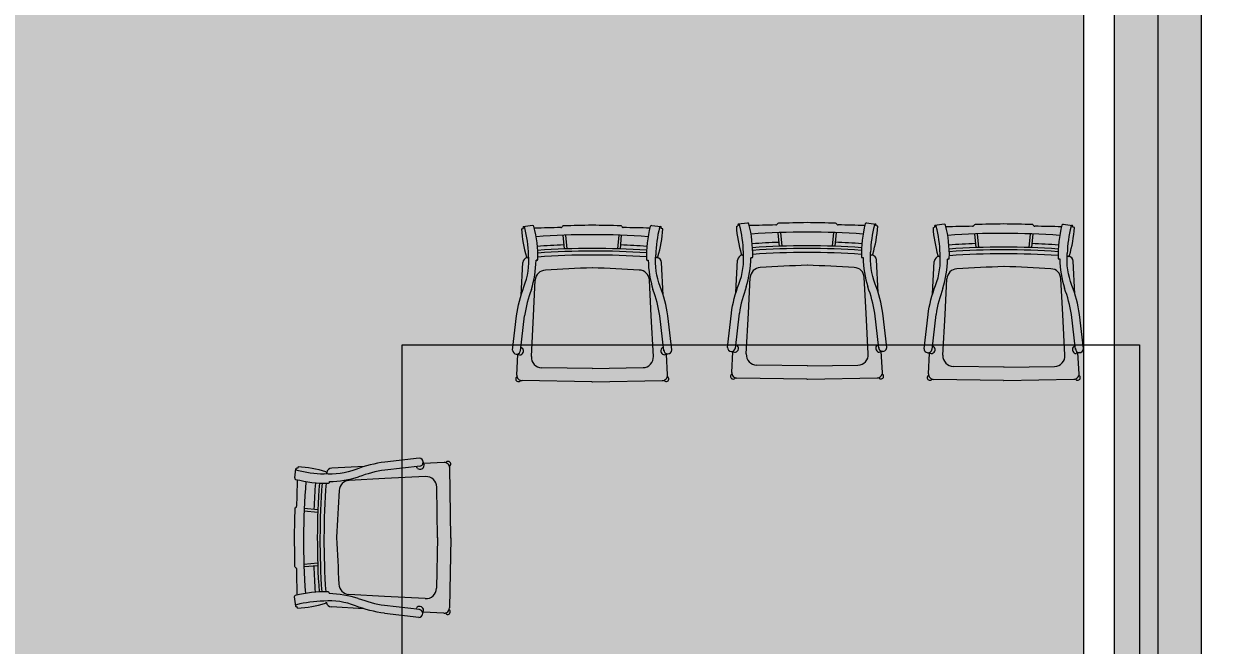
# Model space of a CAD drawing. Header units: millimetres. Extents: x 475206255 to 476720147, y 4620882299 to 4621447368.
# Drawn here: x 475258332 to 475261063, y 4621098244 to 4621099669 of the extents above; entities that cross this region are included whole.
import ezdxf

# ---------------------------------------------------------------- set-up
doc = ezdxf.new("R2010")
doc.units = ezdxf.units.MM
doc.header["$MEASUREMENT"] = 0
for name, color, linetype, lineweight in [('2D Drafting - General_Pen_No__250_Pen_No__7_Pen_No__250', 7, 'Continuous', 0), ('2D Drafting - General_Pen_No__250_Pen_No__7_Pen_No__7', 7, 'Continuous', 0), ('G-Anno-Nplt_Pen_No__151', 151, 'Continuous', 0), ('G-Anno-Nplt_Pen_No__4', 7, 'Continuous', 0), ('New_0_Pen_No__7', 7, 'Continuous', 0), ('zoma_Pen_No__142', 142, 'Continuous', 0), ('zoma_Pen_No__5_Pen_No__5', 5, 'Continuous', 0)]:
    doc.layers.add(name, color=color, linetype=linetype, lineweight=lineweight)
doc.layers.add('zoma', color=7, linetype='Continuous')
doc.styles.add('GENERATED_STYLE_2', font='arial.ttf')
doc.dimstyles.new('GENERATED_STYLE__3', dxfattribs={"dimtxt": 200, "dimasz": 64.421331, "dimexe": 0.18, "dimexo": 3, "dimgap": 0, "dimtad": 1, "dimtih": 1, "dimtoh": 1, "dimlfac": 0.001, "dimzin": 0, "dimdsep": 46, "dimtxsty": 'GENERATED_STYLE_2', "dimblk": 'ARROWHEAD_2', "dimblk1": 'ARROWHEAD_2', "dimblk2": 'ARROWHEAD_2', "dimcen": 0.09, "dimclrd": 142, "dimclre": 142, "dimclrt": 142, "dimadec": 0, "dimazin": 0, "dimtfac": 1, "dimtdec": 4, "dimtmove": 0, "dimatfit": 3, "dimfxl": 1, "dimtolj": 1, "dimtzin": 0, "dimarcsym": 0})
doc.dimstyles.new('GENERATED_STYLE__9', dxfattribs={"dimtxt": 200, "dimasz": 64.421331, "dimexe": 0.18, "dimexo": 3, "dimgap": 0, "dimtad": 1, "dimlfac": 0.001, "dimzin": 0, "dimdsep": 46, "dimtxsty": 'GENERATED_STYLE_2', "dimblk": 'ARROWHEAD_2', "dimblk1": 'ARROWHEAD_2', "dimblk2": 'ARROWHEAD_2', "dimcen": 0.09, "dimclrd": 142, "dimclre": 142, "dimclrt": 142, "dimadec": 0, "dimazin": 0, "dimtfac": 1, "dimtdec": 4, "dimtmove": 0, "dimatfit": 3, "dimfxl": 1, "dimtolj": 1, "dimtzin": 0, "dimarcsym": 0})

# ---------------------------------------------------------------- blocks, each defined once
blk = doc.blocks.new('*D203', base_point=(475826095.8, 4621095193.2))
at = {"layer": 'zoma_Pen_No__142', "color": 142, "linetype": 'Continuous', "lineweight": 0, "transparency": 16777216}
for p, q in [((475299428.3, 4621110216.4), (475299428.3, 4621110257.9)), ((475299470.7, 4621110192), (475299386, 4621110240.9)), ((475299491.9, 4621110216.4), (475299364.8, 4621110216.4)), ((475299428.3, 4621095016.4), (475299428.3, 4621110216.4)), ((475299386, 4621095040.9), (475299470.7, 4621094992)), ((475299491.9, 4621095016.4), (475299364.8, 4621095016.4)), ((475299428.3, 4621094975), (475299428.3, 4621095016.4))]:
    blk.add_line(p, q, dxfattribs=at)
at = {"layer": 'zoma_Pen_No__142', "color": 142, "lineweight": 0, "transparency": 16777216, "insert": (475299388.3, 4621102273.2), "char_height": 200, "attachment_point": 7, "rotation": 90, "style": 'GENERATED_STYLE_2'}
blk.add_mtext('\\A1;{\\pql;\\fArial|b0|i0|c204|p0;\\W1.000000;15.20}', dxfattribs=at)
blk = doc.blocks.new('ARROWHEAD_2')
at = {"color": 0, "linetype": 'Continuous', "lineweight": 0}
for p, q in [((-0.378, -0.655), (0.378, 0.655)), ((0, 0), (-1, 0))]:
    blk.add_line(p, q, dxfattribs=at)
blk = doc.blocks.new('*D205', base_point=(475826095.8, 4621095193.2))
at = {"layer": 'zoma_Pen_No__142', "color": 142, "linetype": 'Continuous', "lineweight": 0, "transparency": 16777216}
for p, q in [((475298596.8, 4621098940.9), (475298681.6, 4621098892)), ((475298702.8, 4621098916.4), (475298575.6, 4621098916.4)), ((475298639.2, 4621095416.4), (475298639.2, 4621098916.4)), ((475298596.8, 4621095440.9), (475298681.6, 4621095392)), ((475298702.8, 4621095416.4), (475298575.6, 4621095416.4))]:
    blk.add_line(p, q, dxfattribs=at)
at = {"layer": 'zoma_Pen_No__142', "color": 142, "lineweight": 0, "transparency": 16777216, "insert": (475298599.2, 4621096899.5), "char_height": 200, "attachment_point": 7, "rotation": 90, "style": 'GENERATED_STYLE_2'}
blk.add_mtext('\\A1;{\\pql;\\fArial|b0|i0|c204|p0;\\W1.000000;3.50}', dxfattribs=at)
blk = doc.blocks.new('*D206', base_point=(475826095.8, 4621095193.2))
at = {"layer": 'zoma_Pen_No__142', "color": 142, "linetype": 'Continuous', "lineweight": 0, "transparency": 16777216}
for p, q in [((475298596.8, 4621099840.9), (475298681.6, 4621099792)), ((475298702.8, 4621099816.4), (475298575.6, 4621099816.4)), ((475298639.2, 4621098916.4), (475298639.2, 4621099816.4)), ((475298596.8, 4621098940.9), (475298681.6, 4621098892)), ((475298702.8, 4621098916.4), (475298575.6, 4621098916.4))]:
    blk.add_line(p, q, dxfattribs=at)
at = {"layer": 'zoma_Pen_No__142', "color": 142, "lineweight": 0, "transparency": 16777216, "insert": (475298599.2, 4621099099.5), "char_height": 200, "attachment_point": 7, "rotation": 90, "style": 'GENERATED_STYLE_2'}
blk.add_mtext('\\A1;{\\pql;\\fArial|b0|i0|c204|p0;\\W1.000000;0.90}', dxfattribs=at)
blk = doc.blocks.new('*D1282', base_point=(475826095.8, 4621095193.2))
at = {"layer": 'zoma_Pen_No__142', "color": 142, "linetype": 'Continuous', "lineweight": 0, "transparency": 16777216}
for p, q in [((475254619.4, 4621111169.1), (475254619.4, 4621111296.2)), ((475260719.4, 4621111169.1), (475260719.4, 4621111296.2)), ((475254643.8, 4621111275), (475254594.9, 4621111190.3)), ((475260743.9, 4621111275), (475260695, 4621111190.3)), ((475254619.4, 4621111232.6), (475260719.4, 4621111232.6))]:
    blk.add_line(p, q, dxfattribs=at)
at = {"layer": 'zoma_Pen_No__142', "color": 142, "lineweight": 0, "transparency": 16777216, "char_height": 200, "attachment_point": 7, "style": 'GENERATED_STYLE_2'}
for s, insert in [('\\A1;{\\pql;\\fArial|b0|i0|c204|p0;\\W1.000000;0.40}', (475254643.9, 4621111272.6)), ('\\A1;{\\pql;\\fArial|b0|i0|c204|p0;\\W1.000000;6.10}', (475257402.5, 4621111272.6)), ('\\A1;{\\pql;\\fArial|b0|i0|c204|p0;\\W1.000000;0.40}', (475260161.1, 4621111272.6))]:
    blk.add_mtext(s, dxfattribs=dict(at, insert=insert))
blk = doc.blocks.new('*D1283', base_point=(475826095.8, 4621095193.2))
at = {"layer": 'zoma_Pen_No__142', "color": 142, "linetype": 'Continuous', "lineweight": 0, "transparency": 16777216}
for p, q in [((475260719.4, 4621111169.1), (475260719.4, 4621111296.2)), ((475261119.4, 4621111169.1), (475261119.4, 4621111296.2)), ((475260743.9, 4621111275), (475260695, 4621111190.3)), ((475261143.9, 4621111275), (475261095, 4621111190.3)), ((475260719.4, 4621111232.6), (475261119.4, 4621111232.6))]:
    blk.add_line(p, q, dxfattribs=at)
blk = doc.blocks.new('*D1340', base_point=(475826095.8, 4621095193.2))
at = {"layer": 'zoma_Pen_No__142', "color": 142, "linetype": 'Continuous', "lineweight": 0, "transparency": 16777216}
for p, q in [((475254619.4, 4621160358.8), (475254619.4, 4621160486)), ((475260719.4, 4621160358.8), (475260719.4, 4621160486)), ((475254643.8, 4621160464.8), (475254594.9, 4621160380)), ((475260743.9, 4621160464.8), (475260695, 4621160380)), ((475254619.4, 4621160422.4), (475260719.4, 4621160422.4))]:
    blk.add_line(p, q, dxfattribs=at)
at = {"layer": 'zoma_Pen_No__142', "color": 142, "lineweight": 0, "transparency": 16777216, "char_height": 200, "attachment_point": 7, "style": 'GENERATED_STYLE_2'}
for s, insert in [('\\A1;{\\pql;\\fArial|b0|i0|c204|p0;\\W1.000000;0.40}', (475254643.9, 4621160462.4)), ('\\A1;{\\pql;\\fArial|b0|i0|c204|p0;\\W1.000000;6.10}', (475257402.5, 4621160462.4)), ('\\A1;{\\pql;\\fArial|b0|i0|c204|p0;\\W1.000000;0.40}', (475260161.1, 4621160462.4))]:
    blk.add_mtext(s, dxfattribs=dict(at, insert=insert))
blk = doc.blocks.new('*D1341', base_point=(475826095.8, 4621095193.2))
at = {"layer": 'zoma_Pen_No__142', "color": 142, "linetype": 'Continuous', "lineweight": 0, "transparency": 16777216}
for p, q in [((475260719.4, 4621160358.8), (475260719.4, 4621160486)), ((475261119.4, 4621160358.8), (475261119.4, 4621160486)), ((475260743.9, 4621160464.8), (475260695, 4621160380)), ((475261143.9, 4621160464.8), (475261095, 4621160380)), ((475260719.4, 4621160422.4), (475261119.4, 4621160422.4))]:
    blk.add_line(p, q, dxfattribs=at)
blk = doc.blocks.new('*D1364', base_point=(475826095.8, 4621095193.2))
at = {"layer": 'zoma_Pen_No__142', "color": 142, "linetype": 'Continuous', "lineweight": 0, "transparency": 16777216}
for p, q in [((475254619.4, 4621141813.9), (475254619.4, 4621141941)), ((475260719.4, 4621141813.9), (475260719.4, 4621141941)), ((475254643.9, 4621141919.8), (475254595, 4621141835.1)), ((475260743.9, 4621141919.8), (475260695, 4621141835.1)), ((475254619.4, 4621141877.4), (475260719.4, 4621141877.4))]:
    blk.add_line(p, q, dxfattribs=at)
at = {"layer": 'zoma_Pen_No__142', "color": 142, "lineweight": 0, "transparency": 16777216, "char_height": 200, "attachment_point": 7, "style": 'GENERATED_STYLE_2'}
for s, insert in [('\\A1;{\\pql;\\fArial|b0|i0|c204|p0;\\W1.000000;0.40}', (475254643.9, 4621141917.4)), ('\\A1;{\\pql;\\fArial|b0|i0|c204|p0;\\W1.000000;6.10}', (475257402.5, 4621141917.4)), ('\\A1;{\\pql;\\fArial|b0|i0|c204|p0;\\W1.000000;0.40}', (475260161.1, 4621141917.4))]:
    blk.add_mtext(s, dxfattribs=dict(at, insert=insert))
blk = doc.blocks.new('*D1365', base_point=(475826095.8, 4621095193.2))
at = {"layer": 'zoma_Pen_No__142', "color": 142, "linetype": 'Continuous', "lineweight": 0, "transparency": 16777216}
for p, q in [((475260719.4, 4621141813.9), (475260719.4, 4621141941)), ((475261119.4, 4621141813.9), (475261119.4, 4621141941)), ((475260743.9, 4621141919.8), (475260695, 4621141835.1)), ((475261143.9, 4621141919.8), (475261095, 4621141835.1)), ((475260719.4, 4621141877.4), (475261119.4, 4621141877.4))]:
    blk.add_line(p, q, dxfattribs=at)
blk = doc.blocks.new('*D1399', base_point=(475826095.8, 4621095193.2))
at = {"layer": 'zoma_Pen_No__142', "color": 142, "linetype": 'Continuous', "lineweight": 0, "transparency": 16777216}
for p, q in [((475254643.8, 4621209841.4), (475254594.9, 4621209756.6)), ((475254619.4, 4621209735.5), (475254619.4, 4621209862.6)), ((475260743.9, 4621209841.4), (475260695, 4621209756.6)), ((475260719.4, 4621209735.5), (475260719.4, 4621209862.6)), ((475254619.4, 4621209799), (475260719.4, 4621209799))]:
    blk.add_line(p, q, dxfattribs=at)
at = {"layer": 'zoma_Pen_No__142', "color": 142, "lineweight": 0, "transparency": 16777216, "char_height": 200, "attachment_point": 7, "style": 'GENERATED_STYLE_2'}
for s, insert in [('\\A1;{\\pql;\\fArial|b0|i0|c204|p0;\\W1.000000;0.40}', (475254643.9, 4621209839)), ('\\A1;{\\pql;\\fArial|b0|i0|c204|p0;\\W1.000000;6.10}', (475257402.5, 4621209839)), ('\\A1;{\\pql;\\fArial|b0|i0|c204|p0;\\W1.000000;0.40}', (475260161.1, 4621209839))]:
    blk.add_mtext(s, dxfattribs=dict(at, insert=insert))
blk = doc.blocks.new('*D1400', base_point=(475826095.8, 4621095193.2))
at = {"layer": 'zoma_Pen_No__142', "color": 142, "linetype": 'Continuous', "lineweight": 0, "transparency": 16777216}
for p, q in [((475260743.9, 4621209841.4), (475260695, 4621209756.6)), ((475260719.4, 4621209735.5), (475260719.4, 4621209862.6)), ((475261143.9, 4621209841.4), (475261095, 4621209756.6)), ((475261119.4, 4621209735.5), (475261119.4, 4621209862.6)), ((475260719.4, 4621209799), (475261119.4, 4621209799))]:
    blk.add_line(p, q, dxfattribs=at)
blk = doc.blocks.new('*D1423', base_point=(475826095.8, 4621095193.2))
at = {"layer": 'zoma_Pen_No__142', "color": 142, "linetype": 'Continuous', "lineweight": 0, "transparency": 16777216}
for p, q in [((475254643.9, 4621191296.5), (475254595, 4621191211.7)), ((475254619.4, 4621191190.5), (475254619.4, 4621191317.7)), ((475260743.9, 4621191296.5), (475260695, 4621191211.7)), ((475260719.4, 4621191190.5), (475260719.4, 4621191317.7)), ((475254619.4, 4621191254.1), (475260719.4, 4621191254.1))]:
    blk.add_line(p, q, dxfattribs=at)
at = {"layer": 'zoma_Pen_No__142', "color": 142, "lineweight": 0, "transparency": 16777216, "char_height": 200, "attachment_point": 7, "style": 'GENERATED_STYLE_2'}
for s, insert in [('\\A1;{\\pql;\\fArial|b0|i0|c204|p0;\\W1.000000;0.40}', (475254643.9, 4621191294.1)), ('\\A1;{\\pql;\\fArial|b0|i0|c204|p0;\\W1.000000;6.10}', (475257402.5, 4621191294.1)), ('\\A1;{\\pql;\\fArial|b0|i0|c204|p0;\\W1.000000;0.40}', (475260161.1, 4621191294.1))]:
    blk.add_mtext(s, dxfattribs=dict(at, insert=insert))
blk = doc.blocks.new('*D1424', base_point=(475826095.8, 4621095193.2))
at = {"layer": 'zoma_Pen_No__142', "color": 142, "linetype": 'Continuous', "lineweight": 0, "transparency": 16777216}
for p, q in [((475260743.9, 4621191296.5), (475260695, 4621191211.7)), ((475260719.4, 4621191190.5), (475260719.4, 4621191317.7)), ((475261143.9, 4621191296.5), (475261095, 4621191211.7)), ((475261119.4, 4621191190.5), (475261119.4, 4621191317.7)), ((475260719.4, 4621191254.1), (475261119.4, 4621191254.1))]:
    blk.add_line(p, q, dxfattribs=at)
blk = doc.blocks.new('*D1457', base_point=(475826095.8, 4621095193.2))
at = {"layer": 'zoma_Pen_No__142', "color": 142, "linetype": 'Continuous', "lineweight": 0, "transparency": 16777216}
for p, q in [((475254643.8, 4621259031.2), (475254594.9, 4621258946.4)), ((475254619.4, 4621258925.2), (475254619.4, 4621259052.4)), ((475260743.9, 4621259031.2), (475260695, 4621258946.4)), ((475260719.4, 4621258925.2), (475260719.4, 4621259052.4)), ((475254619.4, 4621258988.8), (475260719.4, 4621258988.8))]:
    blk.add_line(p, q, dxfattribs=at)
at = {"layer": 'zoma_Pen_No__142', "color": 142, "lineweight": 0, "transparency": 16777216, "char_height": 200, "attachment_point": 7, "style": 'GENERATED_STYLE_2'}
for s, insert in [('\\A1;{\\pql;\\fArial|b0|i0|c204|p0;\\W1.000000;0.40}', (475254643.9, 4621259028.8)), ('\\A1;{\\pql;\\fArial|b0|i0|c204|p0;\\W1.000000;6.10}', (475257402.5, 4621259028.8)), ('\\A1;{\\pql;\\fArial|b0|i0|c204|p0;\\W1.000000;0.40}', (475260161.1, 4621259028.8))]:
    blk.add_mtext(s, dxfattribs=dict(at, insert=insert))
blk = doc.blocks.new('*D1458', base_point=(475826095.8, 4621095193.2))
at = {"layer": 'zoma_Pen_No__142', "color": 142, "linetype": 'Continuous', "lineweight": 0, "transparency": 16777216}
for p, q in [((475260743.9, 4621259031.2), (475260695, 4621258946.4)), ((475260719.4, 4621258925.2), (475260719.4, 4621259052.4)), ((475261143.9, 4621259031.2), (475261095, 4621258946.4)), ((475261119.4, 4621258925.2), (475261119.4, 4621259052.4)), ((475260719.4, 4621258988.8), (475261119.4, 4621258988.8))]:
    blk.add_line(p, q, dxfattribs=at)
blk = doc.blocks.new('*D1481', base_point=(475826095.8, 4621095193.2))
at = {"layer": 'zoma_Pen_No__142', "color": 142, "linetype": 'Continuous', "lineweight": 0, "transparency": 16777216}
for p, q in [((475254643.9, 4621240486.2), (475254595, 4621240401.5)), ((475254619.4, 4621240380.3), (475254619.4, 4621240507.4)), ((475260743.9, 4621240486.2), (475260695, 4621240401.5)), ((475260719.4, 4621240380.3), (475260719.4, 4621240507.4)), ((475254619.4, 4621240443.8), (475260719.4, 4621240443.8))]:
    blk.add_line(p, q, dxfattribs=at)
at = {"layer": 'zoma_Pen_No__142', "color": 142, "lineweight": 0, "transparency": 16777216, "char_height": 200, "attachment_point": 7, "style": 'GENERATED_STYLE_2'}
for s, insert in [('\\A1;{\\pql;\\fArial|b0|i0|c204|p0;\\W1.000000;0.40}', (475254643.9, 4621240483.8)), ('\\A1;{\\pql;\\fArial|b0|i0|c204|p0;\\W1.000000;6.10}', (475257402.5, 4621240483.8)), ('\\A1;{\\pql;\\fArial|b0|i0|c204|p0;\\W1.000000;0.40}', (475260161.1, 4621240483.8))]:
    blk.add_mtext(s, dxfattribs=dict(at, insert=insert))
blk = doc.blocks.new('*D1482', base_point=(475826095.8, 4621095193.2))
at = {"layer": 'zoma_Pen_No__142', "color": 142, "linetype": 'Continuous', "lineweight": 0, "transparency": 16777216}
for p, q in [((475260743.9, 4621240486.2), (475260695, 4621240401.5)), ((475260719.4, 4621240380.3), (475260719.4, 4621240507.4)), ((475261143.9, 4621240486.2), (475261095, 4621240401.5)), ((475261119.4, 4621240380.3), (475261119.4, 4621240507.4)), ((475260719.4, 4621240443.8), (475261119.4, 4621240443.8))]:
    blk.add_line(p, q, dxfattribs=at)

msp = doc.modelspace()

# ---------------------------------------------------------------- hatches: boundary and pattern name
at = {"layer": '2D Drafting - General_Pen_No__250_Pen_No__7_Pen_No__7', "linetype": 'Continuous', "lineweight": 0}
msp.add_hatch(color=7, dxfattribs=at).paths.add_polyline_path([(475261031.911, 4621095416.431), (475261031.911, 4621102416.431), (475260831.911, 4621102416.431), (475260831.911, 4621095416.431)])
at = {"layer": 'G-Anno-Nplt_Pen_No__151', "linetype": 'Continuous', "lineweight": 0, "true_color": 0x1f2f3f}
msp.add_hatch(color=169, dxfattribs=at).paths.add_polyline_path([(475254501.911, 4621104239.267), (475254501.911, 4621108846.431), (475257602.093, 4621108846.431), (475257602.093, 4621109946.431), (475260661.911, 4621109946.431), (475260661.911, 4621109746.431), (475260661.911, 4621106010.05), (475260731.911, 4621106010.05), (475260731.911, 4621105250.02), (475260331.911, 4621105250.02), (475260331.911, 4621104490.002), (475260661.911, 4621104490.002), (475260661.911, 4621102346.431), (475260761.911, 4621102346.431), (475260761.911, 4621095896.619), (475260361.911, 4621095896.619), (475260361.911, 4621095286.431), (475257601.911, 4621095286.431), (475257601.911, 4621097686.431), (475254501.91, 4621097686.431), (475254501.91, 4621102189.267), (475254431.911, 4621102189.267), (475254431.911, 4621102416.431), (475254631.911, 4621102416.431), (475254631.911, 4621102716.431), (475254831.911, 4621102716.431), (475254831.911, 4621103706.619), (475254431.911, 4621103706.619), (475254431.911, 4621104239.267)])

# ---------------------------------------------------------------- linework, layer by layer
at = {"layer": '2D Drafting - General_Pen_No__250_Pen_No__7_Pen_No__250', "color": 7, "linetype": 'Continuous', "lineweight": 0, "flags": 128}
msp.add_lwpolyline([(475261031.911, 4621095416.431), (475261031.911, 4621102416.431), (475260831.911, 4621102416.431), (475260831.911, 4621095416.431)], close=True, dxfattribs=at)
at = {"layer": 'G-Anno-Nplt_Pen_No__4', "color": 7, "linetype": 'Continuous', "lineweight": 0, "flags": 128}
msp.add_lwpolyline([(475257602.093, 4621109946.431), (475260661.911, 4621109946.431), (475260661.911, 4621109746.431), (475260661.911, 4621106010.05), (475260731.911, 4621106010.05), (475260731.911, 4621105250.02), (475260331.911, 4621105250.02), (475260331.911, 4621104490.002), (475260661.911, 4621104490.002), (475260661.911, 4621102346.431), (475260761.911, 4621102346.431), (475260761.911, 4621095896.619), (475260361.911, 4621095896.619), (475260361.911, 4621095286.431), (475257601.911, 4621095286.431)], dxfattribs=at)
at = {"layer": 'New_0_Pen_No__7', "color": 7, "linetype": 'Continuous', "lineweight": 0}
for p, q in [((475259472.977, 4621099198.584), (475259476.654, 4621099199.519)), ((475259476.58, 4621099199.81), (475259476.654, 4621099199.519)), ((475259498.412, 4621099206.274), (475259477.254, 4621099203.762)), ((475259567.143, 4621099204.608), (475259565.879, 4621099202.983)), ((475259702.839, 4621099204.684), (475259704.104, 4621099203.06)), ((475259771.567, 4621099206.427), (475259792.728, 4621099203.939)), ((475259793.407, 4621099199.988), (475259793.333, 4621099199.697)), ((475259797.01, 4621099198.766), (475259793.333, 4621099199.697)), ((475259965.658, 4621099204.553), (475259969.334, 4621099205.488)), ((475259969.26, 4621099205.779), (475259969.334, 4621099205.488)), ((475259991.092, 4621099212.242), (475259969.934, 4621099209.731)), ((475260059.823, 4621099210.577), (475260058.559, 4621099208.951)), ((475260195.519, 4621099210.653), (475260196.784, 4621099209.029)), ((475260264.248, 4621099212.395), (475260285.409, 4621099209.908)), ((475260286.087, 4621099205.956), (475260286.013, 4621099205.665)), ((475260289.691, 4621099204.734), (475260286.013, 4621099205.665)), ((475260416.535, 4621099201.568), (475260420.212, 4621099202.503)), ((475260420.138, 4621099202.795), (475260420.212, 4621099202.503)), ((475260441.97, 4621099209.258), (475260420.811, 4621099206.747)), ((475260510.7, 4621099207.593), (475260509.437, 4621099205.967)), ((475260646.396, 4621099207.669), (475260647.662, 4621099206.044)), ((475260715.125, 4621099209.411), (475260736.286, 4621099206.923)), ((475260736.964, 4621099202.972), (475260736.891, 4621099202.681)), ((475260740.568, 4621099201.75), (475260736.891, 4621099202.681)), ((475259568.044, 4621099184.075), (475259570.915, 4621099152.789)), ((475259574.128, 4621099184.382), (475259577.008, 4621099153.004)), ((475259695.876, 4621099184.45), (475259693.031, 4621099153.069)), ((475259701.96, 4621099184.15), (475259699.124, 4621099152.86)), ((475260060.724, 4621099190.043), (475260063.595, 4621099158.757)), ((475260066.809, 4621099190.351), (475260069.688, 4621099158.973)), ((475260188.556, 4621099190.419), (475260185.711, 4621099159.038)), ((475260194.641, 4621099190.118), (475260191.804, 4621099158.829)), ((475260511.602, 4621099187.059), (475260514.473, 4621099155.773)), ((475260517.686, 4621099187.366), (475260520.566, 4621099155.988)), ((475260639.433, 4621099187.435), (475260636.589, 4621099156.053)), ((475260645.518, 4621099187.134), (475260642.682, 4621099155.845)), ((475259472.065, 4621099046.782), (475259475.947, 4621099121.323)), ((475259508.58, 4621099126.699), (475259506.547, 4621099126.685)), ((475259761.488, 4621099126.841), (475259763.522, 4621099126.829)), ((475259798.093, 4621099046.965), (475259794.128, 4621099121.501)), ((475259964.746, 4621099052.751), (475259968.627, 4621099127.292)), ((475260001.26, 4621099132.668), (475259999.227, 4621099132.654)), ((475260254.169, 4621099132.81), (475260256.202, 4621099132.798)), ((475260290.773, 4621099052.933), (475260286.808, 4621099127.47)), ((475260415.623, 4621099049.766), (475260419.504, 4621099124.307)), ((475260452.138, 4621099129.684), (475260450.105, 4621099129.669)), ((475260705.046, 4621099129.825), (475260707.079, 4621099129.813)), ((475260741.65, 4621099049.949), (475260737.685, 4621099124.486)), ((475259993.186, 4621099005.431), (475259997.443, 4621099087.189)), ((475260263.241, 4621099005.583), (475260258.892, 4621099087.336)), ((475260444.063, 4621099002.447), (475260448.32, 4621099084.205)), ((475260714.118, 4621099002.598), (475260709.77, 4621099084.351)), ((475259500.505, 4621098999.463), (475259504.763, 4621099081.221)), ((475259770.561, 4621098999.614), (475259766.212, 4621099081.367)), ((475259963.357, 4621098924.776), (475259972.671, 4621099005.42)), ((475259988.319, 4621098911.96), (475259993.186, 4621099005.431)), ((475260268.213, 4621098912.117), (475260263.241, 4621099005.583)), ((475260292.305, 4621098924.96), (475260282.9, 4621099005.594)), ((475260414.235, 4621098921.792), (475260423.549, 4621099002.435)), ((475260439.196, 4621098908.976), (475260444.063, 4621099002.447)), ((475260719.09, 4621098909.133), (475260714.118, 4621099002.598)), ((475260743.182, 4621098921.976), (475260733.778, 4621099002.609)), ((475259470.677, 4621098918.807), (475259479.991, 4621098999.451)), ((475259495.638, 4621098905.992), (475259500.505, 4621098999.463)), ((475259775.532, 4621098906.148), (475259770.561, 4621098999.614)), ((475259799.625, 4621098918.992), (475259790.22, 4621098999.625)), ((475259475.917, 4621098924.606), (475259474.815, 4621098925.524)), ((475259794.378, 4621098924.785), (475259795.478, 4621098925.703)), ((475259968.597, 4621098930.575), (475259967.496, 4621098931.492)), ((475260287.058, 4621098930.753), (475260288.159, 4621098931.672)), ((475260419.474, 4621098927.591), (475260418.373, 4621098928.508)), ((475260737.936, 4621098927.769), (475260739.036, 4621098928.688)), ((475259462.522, 4621098863.497), (475259465.001, 4621098911.115)), ((475259807.842, 4621098863.691), (475259805.309, 4621098911.305)), ((475259955.202, 4621098869.466), (475259957.682, 4621098917.083)), ((475260300.522, 4621098869.659), (475260297.989, 4621098917.274)), ((475260406.079, 4621098866.482), (475260408.559, 4621098914.099)), ((475260751.399, 4621098866.675), (475260748.866, 4621098914.29)), ((475259636.135, 4621098878.398), (475259519.54, 4621098880.381)), ((475259635.067, 4621098878.398), (475259751.659, 4621098880.511)), ((475260128.816, 4621098884.367), (475260012.22, 4621098886.349)), ((475260127.747, 4621098884.366), (475260244.34, 4621098886.479)), ((475260579.693, 4621098881.383), (475260463.098, 4621098883.365)), ((475260578.624, 4621098881.382), (475260695.217, 4621098883.495)), ((475259634.656, 4621098847.969), (475259474.473, 4621098850.692)), ((475259635.725, 4621098847.969), (475259795.905, 4621098850.872)), ((475260127.336, 4621098853.937), (475259967.153, 4621098856.66)), ((475260128.405, 4621098853.938), (475260288.585, 4621098856.84)), ((475260578.214, 4621098850.953), (475260418.03, 4621098853.676)), ((475260579.282, 4621098850.954), (475260739.463, 4621098853.856)), ((475258953.039, 4621098627.669), (475258955.601, 4621098648.821)), ((475258959.555, 4621098649.486), (475258959.845, 4621098649.411)), ((475258960.789, 4621098653.085), (475258959.845, 4621098649.411)), ((475259112.593, 4621098653.634), (475259038.043, 4621098649.931)), ((475259240.571, 4621098654.717), (475259159.905, 4621098645.596)), ((475259234.759, 4621098649.491), (475259233.844, 4621098650.595)), ((475259295.9, 4621098662.74), (475259248.277, 4621098660.374)), ((475259311.017, 4621098490.569), (475259308.677, 4621098650.759)), ((475259032.589, 4621098617.311), (475259032.608, 4621098619.344)), ((475259159.847, 4621098625.936), (475259078.079, 4621098621.875)), ((475259253.329, 4621098630.58), (475259159.847, 4621098625.936)), ((475259280.587, 4621098490.018), (475259278.883, 4621098606.617)), ((475258954.54, 4621098558.935), (475258956.169, 4621098560.194)), ((475258974.75, 4621098551.901), (475259006.121, 4621098548.946)), ((475258975.071, 4621098557.984), (475259006.351, 4621098555.038)), ((475259280.59, 4621098491.086), (475259278.198, 4621098374.499)), ((475259311.014, 4621098489.5), (475259307.729, 4621098329.328)), ((475258974.39, 4621098430.154), (475259005.778, 4621098432.923)), ((475258974.676, 4621098424.068), (475259005.972, 4621098426.83)), ((475258954.14, 4621098423.239), (475258955.761, 4621098421.97)), ((475258952.233, 4621098354.515), (475258954.67, 4621098333.348)), ((475259031.843, 4621098364.404), (475259031.85, 4621098362.37)), ((475259159.05, 4621098355.882), (475259077.308, 4621098360.426)), ((475259252.504, 4621098350.687), (475259159.05, 4621098355.882)), ((475258958.62, 4621098332.66), (475258958.911, 4621098332.733)), ((475258959.833, 4621098329.053), (475258958.911, 4621098332.733)), ((475259111.631, 4621098327.609), (475259037.104, 4621098331.752)), ((475259239.6, 4621098325.771), (475259158.99, 4621098335.368)), ((475259233.82, 4621098331.031), (475259232.899, 4621098329.933)), ((475259294.882, 4621098317.422), (475259247.273, 4621098320.068))]:
    msp.add_line(p, q, dxfattribs=at)
for points in [[(475259461.663, 4621098999.441, -0.05838097), (475259478.76, 4621099066.14, 0.11288216), (475259489.222, 4621099138.941)], [(475259808.548, 4621098999.635, 0.05838097), (475259791.377, 4621099066.315, -0.11288216), (475259780.832, 4621099139.105)], [(475259954.343, 4621099005.409, -0.05838097), (475259971.44, 4621099072.109, 0.11288216), (475259981.903, 4621099144.91)], [(475260301.229, 4621099005.604, 0.05838097), (475260284.057, 4621099072.284, -0.11288216), (475260273.513, 4621099145.073)], [(475260405.22, 4621099002.425, -0.05838097), (475260422.317, 4621099069.125, 0.11288216), (475260432.78, 4621099141.926)], [(475260752.106, 4621099002.62, 0.05838097), (475260734.934, 4621099069.3, -0.11288216), (475260724.39, 4621099142.089)], [(475259461.148, 4621098911.734), (475259463.47, 4621098911.403, -0.08130171), (475259468.814, 4621098909.729)], [(475259809.161, 4621098911.929), (475259806.839, 4621098911.596, 0.08130171), (475259801.498, 4621098909.915)], [(475259953.829, 4621098917.703), (475259956.151, 4621098917.372, -0.08130171), (475259961.494, 4621098915.697)], [(475260301.841, 4621098917.898), (475260299.52, 4621098917.564, 0.08130171), (475260294.178, 4621098915.884)], [(475260404.706, 4621098914.718), (475260407.028, 4621098914.388, -0.08130171), (475260412.372, 4621098912.713)], [(475260752.719, 4621098914.913), (475260750.397, 4621098914.58, 0.08130171), (475260745.055, 4621098912.9)], [(475259159.959, 4621098663.924, 0.05838097), (475259093.219, 4621098646.987, -0.11288216), (475259020.393, 4621098636.698)], [(475259247.667, 4621098664.229), (475259247.992, 4621098661.906, 0.08130171), (475259249.654, 4621098656.558)], [(475259158.936, 4621098317.04, -0.05838097), (475259092.297, 4621098334.371, 0.11288216), (475259019.533, 4621098345.089)], [(475259246.64, 4621098316.218), (475259246.979, 4621098318.538, -0.08130171), (475259248.672, 4621098323.876)]]:
    msp.add_lwpolyline(points, format="xyb", dxfattribs=at)
for points in [[(475259945.216, 4621098926.871), (475259954.288, 4621099005.409)], [(475260310.443, 4621098927.076), (475260301.284, 4621099005.604)], [(475260396.094, 4621098923.887), (475260405.165, 4621099002.425)], [(475260761.321, 4621098924.092), (475260752.161, 4621099002.62)], [(475259452.536, 4621098920.903), (475259461.607, 4621098999.441)], [(475259817.763, 4621098921.107), (475259808.604, 4621098999.635)], [(475259238.519, 4621098672.863), (475259159.959, 4621098663.979)], [(475259237.441, 4621098307.638), (475259158.936, 4621098316.984)]]:
    msp.add_lwpolyline(points, dxfattribs=at)
msp.add_lwpolyline([(475260889.862, 4621098087.434), (475259199.624, 4621098087.434), (475259199.624, 4621098932.894), (475260889.862, 4621098932.894)], close=True, dxfattribs=at)
for centre, radius, start, end in [((475259750.326, 4621099215.147), 277.843, 183.417552, 196.816124), ((475259479.174, 4621099201.401), 3.044, 129.127994, 211.51679), ((475259477.613, 4621099200.74), 3.044, 14.380396, 96.769197), ((475259210.244, 4621099132.189), 279.06, 1.386545, 14.3804), ((475259498.771, 4621099203.251), 3.044, 14.380397, 96.769196), ((475259231.402, 4621099134.7), 279.06, 358.723734, 14.380399), ((475260074.566, 4621075986.917), 23220.515, 91.2610327, 91.4113959), ((475259563.476, 4621099204.851), 3.044, 271.261038, 322.137621), ((475259569.545, 4621099202.74), 3.044, 91.231861, 142.137618), ((475260068.683, 4621075990.634), 23220.515, 91.0701857, 91.2318599), ((475259227.31, 4621075990.163), 23220.515, 88.8323394, 88.9940136), ((475259700.438, 4621099202.814), 3.044, 37.926584, 88.832336), ((475259706.505, 4621099204.931), 3.044, 217.926579, 268.803155), ((475259221.43, 4621075986.439), 23220.515, 88.6528026, 88.8031658), ((475260038.657, 4621099135.152), 279.06, 165.683799, 181.340465), ((475259771.212, 4621099203.404), 3.044, 83.295008, 165.683795), ((475260059.818, 4621099132.665), 279.06, 165.683799, 178.677654), ((475259519.643, 4621099215.018), 277.843, 343.248075, 356.646647), ((475259792.373, 4621099200.916), 3.044, 83.295007, 165.683796), ((475259790.81, 4621099201.576), 3.044, 328.547414, 50.936203), ((475260243.006, 4621099221.115), 277.843, 183.417552, 196.816124), ((475259971.855, 4621099207.37), 3.044, 129.127997, 211.516787), ((475259970.293, 4621099206.708), 3.044, 14.380409, 96.769184), ((475259702.924, 4621099138.157), 279.06, 1.386545, 14.380399), ((475259991.451, 4621099209.22), 3.044, 14.380406, 96.769187), ((475259724.082, 4621099140.669), 279.06, 358.723734, 14.380399), ((475260567.247, 4621075992.885), 23220.515, 91.2610336, 91.4113968), ((475260127.006, 4621097436.418), 1755.051, 85.784105, 94.172786), ((475260056.156, 4621099210.819), 3.044, 271.261026, 322.137598), ((475260062.226, 4621099208.709), 3.044, 91.231861, 142.137619), ((475260561.363, 4621075996.603), 23220.515, 91.0701857, 91.2318599), ((475259719.99, 4621075996.132), 23220.515, 88.8323385, 88.9940127), ((475260193.118, 4621099208.782), 3.044, 37.926584, 88.832336), ((475260199.185, 4621099210.899), 3.044, 217.926594, 268.803176), ((475259714.11, 4621075992.407), 23220.515, 88.6528017, 88.8031649), ((475260531.338, 4621099141.121), 279.06, 165.683799, 181.340465), ((475260263.892, 4621099209.373), 3.044, 83.295007, 165.683796), ((475260552.498, 4621099138.633), 279.06, 165.683799, 178.677654), ((475260012.324, 4621099220.986), 277.843, 343.248075, 356.646647), ((475260285.053, 4621099206.885), 3.044, 83.295011, 165.683814), ((475260283.491, 4621099207.544), 3.044, 328.547406, 50.936206), ((475260693.884, 4621099218.131), 277.843, 183.417552, 196.816124), ((475260422.732, 4621099204.386), 3.044, 129.127997, 211.516787), ((475260421.17, 4621099203.724), 3.044, 14.380406, 96.769187), ((475260153.802, 4621099135.173), 279.06, 1.386545, 14.3804), ((475260442.328, 4621099206.236), 3.044, 14.3804, 96.769194), ((475260174.96, 4621099137.685), 279.06, 358.723733, 14.380399), ((475261018.124, 4621075989.901), 23220.515, 91.2610327, 91.4113959), ((475260507.034, 4621099207.835), 3.044, 271.261047, 322.137613), ((475260513.103, 4621099205.724), 3.044, 91.231869, 142.13761), ((475261012.241, 4621075993.619), 23220.515, 91.0701857, 91.2318599), ((475260170.867, 4621075993.147), 23220.515, 88.8323385, 88.9940127), ((475260643.996, 4621099205.798), 3.044, 37.926578, 88.832341), ((475260650.063, 4621099207.915), 3.044, 217.926573, 268.803162), ((475260164.988, 4621075989.423), 23220.515, 88.6528026, 88.8031658), ((475260982.215, 4621099138.137), 279.06, 165.683799, 181.340465), ((475260714.77, 4621099206.388), 3.044, 83.295008, 165.683796), ((475261003.376, 4621099135.649), 279.06, 165.683799, 178.677654), ((475260463.201, 4621099218.002), 277.843, 343.248075, 356.646647), ((475260735.931, 4621099203.901), 3.044, 83.295007, 165.683796), ((475260734.368, 4621099204.56), 3.044, 328.547416, 50.936199), ((475259634.325, 4621097430.45), 1755.051, 85.784106, 94.172786), ((475260128.682, 4621097404.913), 1764.182, 92.141489, 94.114713), ((475260128.682, 4621097404.913), 1764.182, 85.949486, 87.922709), ((475260577.883, 4621097433.434), 1755.051, 85.784106, 94.172786), ((475260579.56, 4621097401.929), 1764.182, 92.141489, 94.114713), ((475260579.56, 4621097401.929), 1764.182, 85.949486, 87.92271), ((475259636.002, 4621097398.945), 1764.182, 92.141489, 94.114713), ((475259636.002, 4621097398.945), 1755.051, 85.949486, 94.114713), ((475259636.002, 4621097398.945), 1748.964, 85.943548, 94.120651), ((475259636.002, 4621097398.945), 1739.833, 85.926338, 94.13786), ((475259636.002, 4621097398.945), 1764.182, 85.949486, 87.922709), ((475259980.785, 4621099126.659), 12.174, 98.168873, 177.019314), ((475259979.958, 4621099141.616), 3.044, 196.816139, 273.104619), ((475261235.176, 4621075999.248), 23173.34, 93.0992398, 93.1046207), ((475260128.682, 4621097404.913), 1755.051, 85.949486, 94.114713), ((475260128.682, 4621097404.913), 1748.964, 85.943548, 94.120651), ((475260128.682, 4621097404.913), 1739.833, 85.926339, 94.13786), ((475259046.169, 4621075998.022), 23173.34, 86.9595631, 86.9649441), ((475260275.461, 4621099141.781), 3.044, 266.959583, 343.248079), ((475260274.651, 4621099126.823), 12.174, 3.044887, 81.895327), ((475260430.835, 4621099138.631), 3.044, 196.81613, 273.104628), ((475260579.56, 4621097401.929), 1755.051, 85.949486, 94.114713), ((475260579.56, 4621097401.929), 1748.964, 85.943548, 94.120651), ((475260579.56, 4621097401.929), 1739.833, 85.926339, 94.13786), ((475260726.338, 4621099138.797), 3.044, 266.959573, 343.248091), ((475259488.105, 4621099120.69), 12.174, 98.168875, 177.019311), ((475259487.278, 4621099135.647), 3.044, 196.816111, 273.104624), ((475260742.495, 4621075993.279), 23173.34, 93.0992397, 93.1046206), ((475259242.639, 4621099134.53), 264.024, 343.507955, 358.297301), ((475259508.567, 4621099128.525), 1.826, 270.399556, 358.72374), ((475260742.925, 4621075993.287), 23142.905, 92.7435263, 93.009716), ((475258553.92, 4621075992.061), 23142.905, 87.0544829, 87.3206726), ((475259761.499, 4621099128.667), 1.826, 181.340447, 269.664643), ((475260027.42, 4621099134.97), 264.024, 181.766898, 196.556244), ((475258553.498, 4621075992.053), 23173.34, 86.9595876, 86.9649686), ((475259782.781, 4621099135.813), 3.044, 266.959568, 343.248071), ((475259781.971, 4621099120.855), 12.174, 3.044887, 81.895326), ((475259735.32, 4621099140.499), 264.024, 343.507955, 358.297301), ((475260021.758, 4621099085.923), 24.348, 93.009715, 177.019312), ((475260001.248, 4621099134.494), 1.826, 270.399557, 358.72374), ((475261235.605, 4621075999.256), 23142.905, 92.7435263, 93.009716), ((475259046.6, 4621075998.029), 23142.905, 87.0544829, 87.3206726), ((475260234.578, 4621099086.042), 24.348, 3.044886, 87.054483), ((475260254.179, 4621099134.636), 1.826, 181.340489, 269.664629), ((475260520.1, 4621099140.938), 264.024, 181.766897, 196.556244), ((475260431.662, 4621099123.674), 12.174, 98.168872, 177.019314), ((475261686.053, 4621075996.264), 23173.34, 93.0992397, 93.1046206), ((475260186.197, 4621099137.514), 264.024, 343.507955, 358.297301), ((475260452.125, 4621099131.51), 1.826, 270.39957, 358.723696), ((475261686.482, 4621075996.271), 23142.905, 92.7435263, 93.009716), ((475259497.478, 4621075995.045), 23142.905, 87.0544824, 87.3206721), ((475260705.057, 4621099131.651), 1.826, 181.340467, 269.664623), ((475260970.978, 4621099137.954), 264.024, 181.766898, 196.556244), ((475259497.046, 4621075995.038), 23173.34, 86.9595631, 86.9649441), ((475260725.528, 4621099123.839), 12.174, 3.044887, 81.895327), ((475259529.078, 4621099079.955), 24.348, 93.009716, 177.019314), ((475259741.898, 4621099080.074), 24.348, 3.044886, 87.054483), ((475260472.636, 4621099082.939), 24.348, 93.009717, 177.019311), ((475260685.455, 4621099083.058), 24.348, 3.04489, 87.054482), ((475259754.859, 4621098959.828), 277.599, 158.940697, 171.793756), ((475259515.397, 4621098959.694), 277.599, 8.270443, 21.123502), ((475260247.539, 4621098965.796), 277.599, 158.940697, 171.793756), ((475260008.077, 4621098965.662), 277.599, 8.270443, 21.123502), ((475260698.417, 4621098962.812), 277.599, 158.940697, 171.793756), ((475260458.954, 4621098962.678), 277.599, 8.270443, 21.123502), ((475259461.728, 4621098920.908), 9.192, 180.032103, 0.032097), ((475259468.695, 4621098918.92), 9.192, 270.743727, 38.215056), ((475259472.603, 4621098927.017), 1.085, 199.892263, 284.231493), ((475259473.41, 4621098923.836), 2.196, 50.207258, 104.231491), ((475259801.607, 4621098919.107), 9.192, 141.849142, 269.320471), ((475259796.886, 4621098924.017), 2.196, 75.832723, 129.856943), ((475259797.689, 4621098927.199), 1.085, 255.832754, 340.171877), ((475259808.571, 4621098921.102), 9.192, 180.032103, 0.032097), ((475259954.408, 4621098926.876), 9.192, 180.032103, 0.032097), ((475259961.375, 4621098924.889), 9.192, 270.743726, 38.215058), ((475259965.283, 4621098932.986), 1.085, 199.892292, 284.231463), ((475259966.09, 4621098929.805), 2.196, 50.207226, 104.231472), ((475260294.287, 4621098925.075), 9.192, 141.849144, 269.320472), ((475260289.566, 4621098929.986), 2.196, 75.832743, 129.856975), ((475260290.37, 4621098933.168), 1.085, 255.832726, 340.171907), ((475260301.251, 4621098927.071), 9.192, 180.032097, 0.032103), ((475260405.286, 4621098923.892), 9.192, 180.032097, 0.032103), ((475260412.252, 4621098921.904), 9.192, 270.743726, 38.21506), ((475260416.161, 4621098930.001), 1.085, 199.892345, 284.231476), ((475260416.967, 4621098926.82), 2.196, 50.207237, 104.23146), ((475260745.164, 4621098922.091), 9.192, 141.84914, 269.320473), ((475260740.444, 4621098927.002), 2.196, 75.832722, 129.856944), ((475260741.247, 4621098930.183), 1.085, 255.83273, 340.1719), ((475260752.129, 4621098924.086), 9.192, 180.032097, 0.032096), ((475259519.954, 4621098904.726), 24.348, 177.019312, 269.026085), ((475259751.218, 4621098904.855), 24.348, 271.038113, 3.044887), ((475260012.634, 4621098910.694), 24.348, 177.019311, 269.026083), ((475260243.899, 4621098910.824), 24.348, 271.038114, 3.044886), ((475260463.512, 4621098907.71), 24.348, 177.019312, 269.026085), ((475260694.776, 4621098907.839), 24.348, 271.038114, 3.044889), ((475259795.684, 4621098863.044), 12.174, 271.038115, 3.044884), ((475259958.459, 4621098860.526), 6.087, 118.545183, 327.500212), ((475259967.36, 4621098868.833), 12.174, 177.019307, 269.026086), ((475260288.365, 4621098869.013), 12.174, 271.038116, 3.044887), ((475260297.274, 4621098860.716), 6.087, 212.563985, 61.519016), ((475260418.237, 4621098865.848), 12.174, 177.019314, 269.026083), ((475260739.242, 4621098866.028), 12.174, 271.038113, 3.04489), ((475259465.779, 4621098854.558), 6.087, 118.545183, 327.500212), ((475259474.68, 4621098862.864), 12.174, 177.019314, 269.026083), ((475259635.173, 4621098878.4), 30.436, 269.02609, 271.038119), ((475259635.187, 4621098854.048), 6.087, 269.026189, 271.038219), ((475259804.594, 4621098854.748), 6.087, 212.563993, 61.519008), ((475260127.854, 4621098884.368), 30.436, 269.02609, 271.038119), ((475260127.867, 4621098860.016), 6.087, 269.02594, 271.037969), ((475260409.337, 4621098857.542), 6.087, 118.545192, 327.500203), ((475260578.731, 4621098881.384), 30.436, 269.02609, 271.038119), ((475260578.745, 4621098857.032), 6.087, 269.02594, 271.037969), ((475260748.152, 4621098857.732), 6.087, 212.563994, 61.519007), ((475259238.492, 4621098663.671), 9.192, 269.830995, 89.830994), ((475258958.622, 4621098648.455), 3.044, 173.093898, 255.482695), ((475258957.957, 4621098646.895), 3.044, 58.346305, 140.735092), ((475259027.812, 4621098915.659), 279.06, 255.482695, 268.47655), ((475258943.564, 4621098375.777), 277.843, 73.04697, 86.445542), ((475259038.647, 4621098637.772), 12.174, 92.843784, 171.694222), ((475259198.871, 4621098370.634), 277.599, 98.069338, 110.922398), ((475259232.356, 4621098652.811), 1.085, 345.631623, 69.970791), ((475259235.535, 4621098651.996), 2.196, 165.631618, 219.655851), ((475259240.463, 4621098656.7), 9.192, 231.648032, 359.119374), ((475259296.504, 4621098650.581), 12.174, 0.837009, 92.843783), ((475259304.832, 4621098659.461), 6.087, 302.362886, 151.317906), ((475258956.06, 4621098627.303), 3.044, 173.093898, 255.482695), ((475259025.25, 4621098894.507), 279.06, 255.482695, 271.139361), ((475282170.953, 4621097996.035), 23220.515, 178.4516977, 178.602061), ((475260728.523, 4621098484.194), 1755.051, 175.583001, 183.971682), ((475259023.692, 4621098638.634), 3.044, 356.758476, 73.04697), ((475282162.994, 4621097328.121), 23173.34, 176.7584684, 176.7638493), ((475259025.393, 4621098883.27), 264.024, 271.565793, 286.355139), ((475259079.287, 4621098597.556), 24.348, 92.843782, 176.853378), ((475259254.537, 4621098606.262), 24.348, 0.837009, 92.843783), ((475260760.034, 4621098485.761), 1764.182, 175.748381, 177.721605), ((475260760.034, 4621098485.761), 1755.051, 175.748381, 183.913608), ((475260760.034, 4621098485.761), 1748.964, 175.742443, 183.919546), ((475260760.034, 4621098485.761), 1739.833, 175.725234, 183.936756), ((475259030.763, 4621098617.328), 1.826, 271.139361, 359.46353), ((475282162.988, 4621097328.548), 23142.905, 176.8533781, 177.1195678), ((475282167.249, 4621098001.927), 23220.515, 178.6312341, 178.7929083), ((475258956.402, 4621098556.527), 3.044, 127.725483, 178.631237), ((475258954.306, 4621098562.602), 3.044, 307.725483, 358.602055), ((475282169.731, 4621098843.297), 23220.515, 180.8690812, 181.0307554), ((475282169.445, 4621099517.544), 23142.905, 182.5424216, 182.8086114), ((475259280.585, 4621098490.125), 30.436, 358.824982, 0.837012), ((475259304.937, 4621098490.053), 6.087, 358.824978, 0.837003), ((475258956.016, 4621098425.636), 3.044, 181.030746, 231.936503), ((475258953.884, 4621098419.574), 3.044, 1.059936, 51.936511), ((475282173.47, 4621098849.167), 23220.515, 181.0599285, 181.2102918), ((475260760.034, 4621098485.761), 1764.182, 181.940385, 183.913608), ((475259078.659, 4621098384.737), 24.348, 182.808609, 266.818207), ((475259253.855, 4621098374.998), 24.348, 266.818207, 358.82498), ((475258955.257, 4621098354.863), 3.044, 104.17929, 186.568087), ((475259022.869, 4621098087.255), 279.06, 88.522629, 104.179295), ((475259025.306, 4621098066.089), 279.06, 91.18544, 104.179295), ((475282169.451, 4621099517.117), 23173.34, 182.8981409, 182.9035219), ((475259030.017, 4621098364.397), 1.826, 0.198467, 88.522627), ((475259023.079, 4621098098.492), 264.024, 73.30685, 88.096197), ((475259199.578, 4621098610.095), 277.599, 248.739592, 261.592652), ((475258957.694, 4621098333.696), 3.044, 104.179293, 186.568084), ((475258957.038, 4621098335.26), 3.044, 218.926905, 301.315687), ((475258944.244, 4621098606.459), 277.843, 273.216448, 286.615019), ((475259022.82, 4621098343.133), 3.044, 286.615018, 2.90352), ((475259037.78, 4621098343.907), 12.174, 187.967771, 266.818207), ((475259231.398, 4621098327.726), 1.085, 289.691201, 14.030386), ((475259234.581, 4621098328.521), 2.196, 140.006141, 194.030363), ((475259239.481, 4621098323.789), 9.192, 0.542617, 128.013956), ((475259237.469, 4621098316.83), 9.192, 269.830995, 89.830995), ((475259295.557, 4621098329.577), 12.174, 266.818205, 358.824986), ((475259303.832, 4621098320.648), 6.087, 208.344082, 57.299104)]:
    msp.add_arc(centre, radius, start, end, dxfattribs=at)
at = {"layer": 'zoma_Pen_No__5_Pen_No__5', "color": 5, "linetype": 'Continuous', "lineweight": 0}
msp.add_line((475260931.911, 4621112487.415), (475260931.911, 4621091612.423), dxfattribs=at)

# ---------------------------------------------------------------- dimensions: what is measured, and where the dimension line sits
at = {"layer": 'zoma', "color": 142, "linetype": 'Continuous', "lineweight": 0}
for base, p1, p2, picture, middle in [((475260719.44, 4621258988.783), (475254619.362, 4621006289.777), (475260719.44, 4621006289.778), '*D1457', (475257661.397, 4621259128.783)), ((475261119.44, 4621258988.783), (475260719.44, 4621006289.778), (475261119.44, 4621006289.778), '*D1458', (475260420.019, 4621259128.783)), ((475260719.44, 4621240443.837), (475254619.44, 4620991489.778), (475260719.44, 4620991089.778), '*D1481', (475257661.436, 4621240583.837)), ((475261119.44, 4621240443.837), (475260719.44, 4620991089.778), (475261119.44, 4620991489.778), '*D1482', (475260420.019, 4621240583.837)), ((475260719.44, 4621209799.032), (475254619.362, 4621006289.777), (475260719.44, 4621006289.778), '*D1399', (475257661.397, 4621209939.032)), ((475261119.44, 4621209799.032), (475260719.44, 4621006289.778), (475261119.44, 4621006289.778), '*D1400', (475260420.019, 4621209939.032)), ((475260719.44, 4621191254.086), (475254619.44, 4620991489.778), (475260719.44, 4620991089.778), '*D1423', (475257661.436, 4621191394.086)), ((475261119.44, 4621191254.086), (475260719.44, 4620991089.778), (475261119.44, 4620991489.778), '*D1424', (475260420.019, 4621191394.086)), ((475260719.44, 4621160422.38), (475254619.362, 4621006289.777), (475260719.44, 4621006289.778), '*D1340', (475257661.397, 4621160562.38)), ((475261119.44, 4621160422.38), (475260719.44, 4621006289.778), (475261119.44, 4621006289.778), '*D1341', (475260420.019, 4621160562.38)), ((475260719.44, 4621141877.434), (475254619.44, 4620991489.778), (475260719.44, 4620991089.778), '*D1364', (475257661.436, 4621142017.434)), ((475261119.44, 4621141877.434), (475260719.44, 4620991089.778), (475261119.44, 4620991489.778), '*D1365', (475260420.019, 4621142017.434)), ((475260719.44, 4621111232.645), (475254619.362, 4621006289.777), (475260719.44, 4621006289.778), '*D1282', (475257661.397, 4621111372.645)), ((475261119.44, 4621111232.645), (475260719.44, 4621006289.778), (475261119.44, 4621006289.778), '*D1283', (475260420.019, 4621111372.645))]:
    dim = msp.add_linear_dim(base=base, p1=p1, p2=p2, dimstyle='GENERATED_STYLE__3', dxfattribs=at)
    dim.commit()
    dim.dimension.update_dxf_attribs({"geometry": picture, "text_midpoint": middle, "dimtype": 160})
for base, p1, p2, picture, middle in [((475299428.336, 4621110216.431), (475233411.312, 4621095016.431), (475233411.312, 4621110216.431), '*D203', (475299288.336, 4621102608.258)), ((475298639.208, 4621099816.431), (475233411.312, 4621098916.431), (475233411.312, 4621099816.431), '*D206', (475298499.208, 4621099358.427)), ((475298639.208, 4621098916.431), (475233411.312, 4621095416.431), (475233411.312, 4621098916.431), '*D205', (475298499.208, 4621097158.427))]:
    dim = msp.add_linear_dim(base=base, p1=p1, p2=p2, angle=90, dimstyle='GENERATED_STYLE__9', dxfattribs=at)
    dim.commit()
    dim.dimension.update_dxf_attribs({"geometry": picture, "text_midpoint": middle, "dimtype": 160, "text_rotation": 90})

doc.saveas('drawing.dxf')
